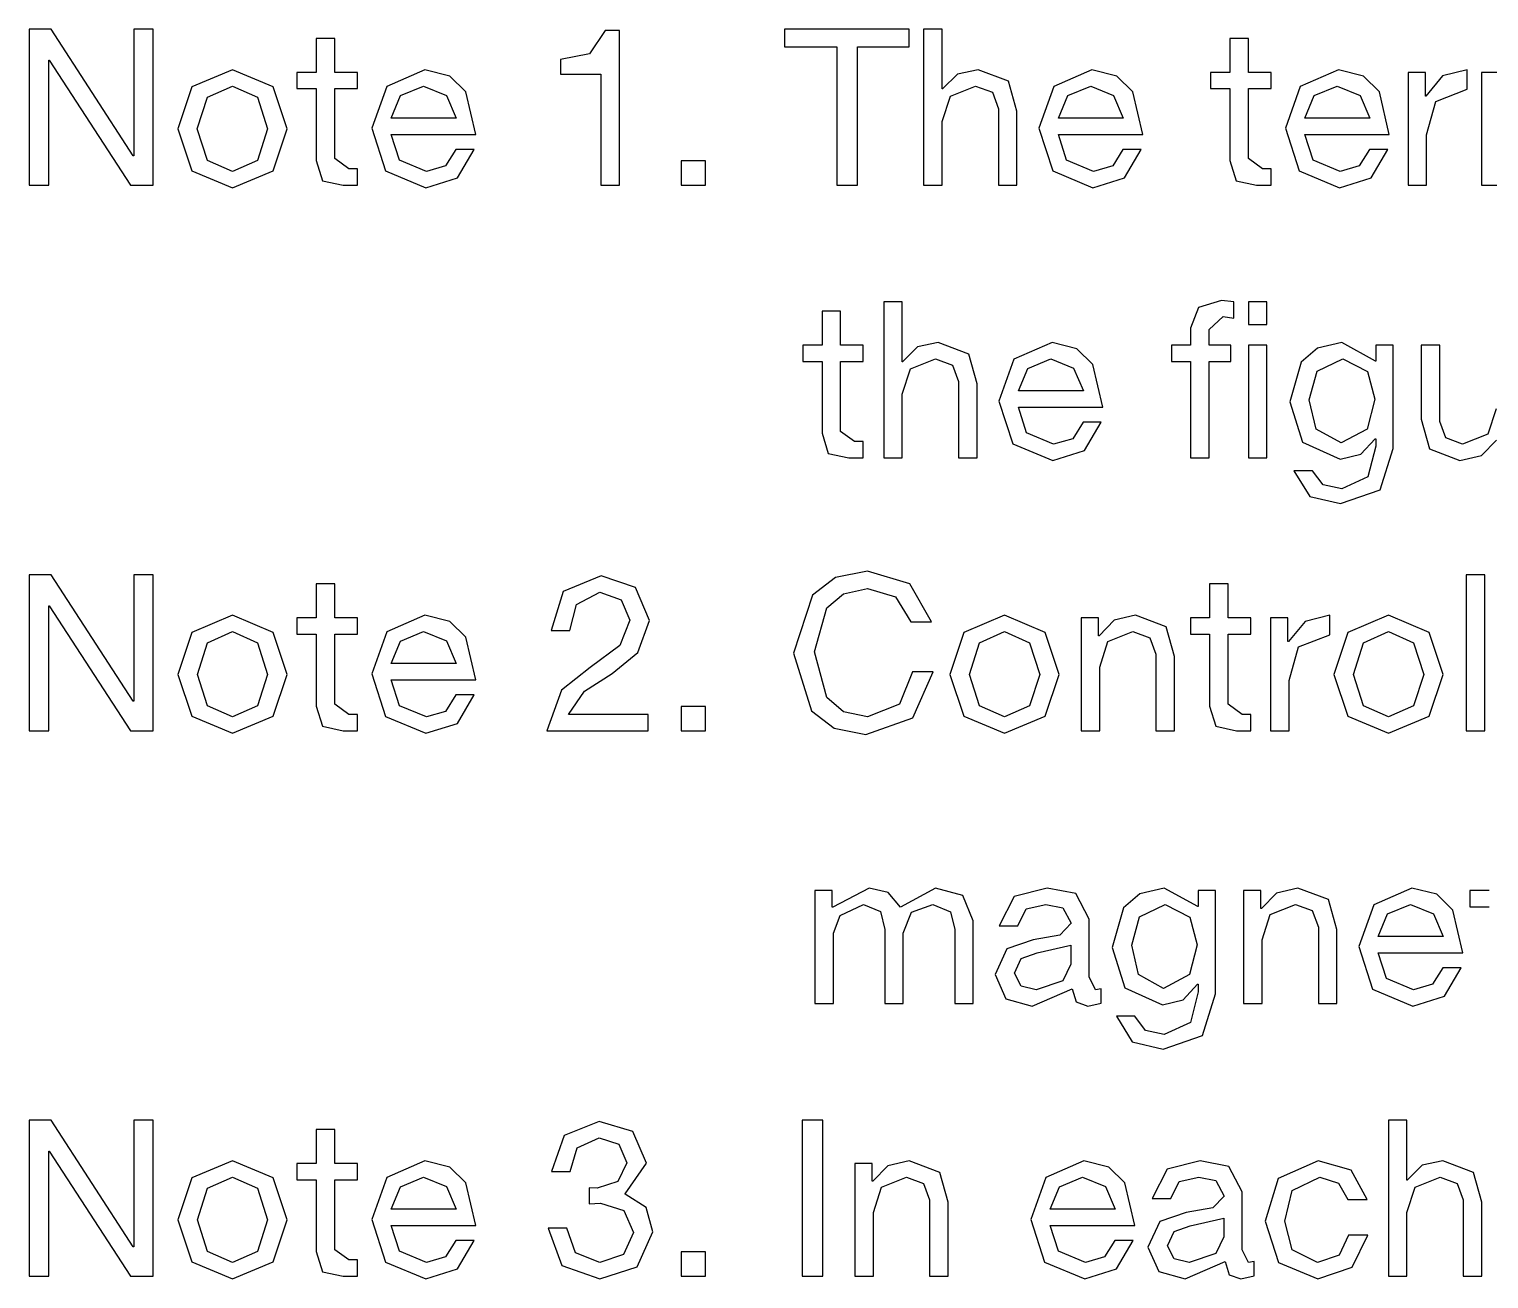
# Model space of a CAD drawing. Extents: x -212 to 220, y 7 to 294.
# Drawn here: x 18.62 to 37.5, y 86.46 to 102.62 of the extents above; entities that cross this region are included whole.
import ezdxf

# ---------------------------------------------------------------- set-up
doc = ezdxf.new("R2010")
doc.units = 0

msp = doc.modelspace()

# ---------------------------------------------------------------- linework, layer by layer
at = {"layer": '1'}
for p, q in [((18.904265, 102.618), (18.619011, 102.618)), ((18.619011, 102.618), (18.619011, 100.600557)), ((19.962596, 100.980895), (18.904265, 102.618)), ((20.223044, 102.618), (19.970864, 102.618)), ((19.970864, 102.618), (19.970864, 100.980895)), ((20.223044, 100.600557), (20.223044, 102.618)), ((26.069703, 102.601464), (25.864031, 102.300191)), ((26.251604, 102.601464), (26.069703, 102.601464)), ((26.251604, 100.600557), (26.251604, 102.601464)), ((30.001237, 102.618), (28.388936, 102.618)), ((28.388936, 102.618), (28.388936, 102.390624)), ((30.001237, 102.390624), (30.001237, 102.618)), ((30.42705, 102.618), (30.187272, 102.618)), ((30.187272, 102.618), (30.187272, 100.600557)), ((30.42705, 101.844923), (30.42705, 102.618)), ((22.570183, 102.498111), (22.330404, 102.498111)), ((22.330404, 102.498111), (22.330404, 102.059896)), ((22.570183, 102.059896), (22.570183, 102.498111)), ((28.388936, 102.390624), (29.062795, 102.390624)), ((29.062795, 102.390624), (29.062795, 100.600557)), ((29.331512, 100.600557), (29.331512, 102.390624)), ((29.331512, 102.390624), (30.001237, 102.390624)), ((34.386489, 102.498111), (34.146711, 102.498111)), ((34.146711, 102.498111), (34.146711, 102.059896)), ((34.386489, 102.059896), (34.386489, 102.498111)), ((18.871192, 100.600557), (18.871192, 102.216992)), ((18.871192, 102.216992), (18.875326, 102.216992)), ((18.875326, 102.216992), (19.929523, 100.600557)), ((25.864031, 102.300191), (25.490928, 102.22526)), ((25.490928, 102.22526), (25.490928, 102.035091)), ((21.248302, 102.092969), (20.721204, 101.871794)), ((21.775401, 101.871794), (21.248302, 102.092969)), ((22.330404, 102.059896), (22.082358, 102.059896)), ((22.082358, 102.059896), (22.082358, 101.849057)), ((22.863704, 102.059896), (22.570183, 102.059896)), ((22.863704, 101.849057), (22.863704, 102.059896)), ((23.736, 102.092969), (23.242491, 101.877479)), ((24.059041, 102.012483), (23.736, 102.092969)), ((24.264648, 101.808749), (24.059041, 102.012483)), ((25.490928, 102.035091), (26.011825, 102.035091)), ((26.011825, 102.035091), (26.011825, 100.600557)), ((30.62497, 102.035608), (30.431184, 101.844923)), ((30.89007, 102.092969), (30.62497, 102.035608)), ((31.286427, 101.944141), (30.89007, 102.092969)), ((31.394431, 101.559669), (31.286427, 101.944141)), ((32.363878, 102.092969), (31.870369, 101.877479)), ((32.68692, 102.012483), (32.363878, 102.092969)), ((32.892526, 101.808749), (32.68692, 102.012483)), ((34.146711, 102.059896), (33.898665, 102.059896)), ((33.898665, 102.059896), (33.898665, 101.849057)), ((34.680011, 102.059896), (34.386489, 102.059896)), ((34.680011, 101.849057), (34.680011, 102.059896)), ((35.552307, 102.092969), (35.058798, 101.877479)), ((35.875348, 102.012483), (35.552307, 102.092969)), ((36.080955, 101.808749), (35.875348, 102.012483)), ((36.675749, 102.059896), (36.452507, 102.059896)), ((36.452507, 102.059896), (36.452509, 100.600557)), ((36.675749, 101.753972), (36.675749, 102.059896)), ((36.897958, 102.013387), (36.684018, 101.753972)), ((37.217318, 102.092969), (36.897958, 102.013387)), ((37.217318, 101.840788), (37.217318, 102.092969)), ((37.623493, 102.059896), (37.400252, 102.059896)), ((37.400252, 102.059896), (37.400252, 100.600557)), ((20.721204, 101.871794), (20.54137, 101.328159)), ((20.926359, 101.738469), (21.248302, 101.88213)), ((21.248302, 101.88213), (21.570246, 101.738469)), ((21.955234, 101.328159), (21.775401, 101.871794)), ((22.082358, 101.849057), (22.330404, 101.849057)), ((22.330404, 101.849057), (22.330404, 100.918883)), ((22.570183, 100.943688), (22.570183, 101.849057)), ((22.570183, 101.849057), (22.863704, 101.849057)), ((23.242491, 101.877479), (23.049739, 101.336428)), ((23.301919, 101.468719), (23.422324, 101.75914)), ((23.422324, 101.75914), (23.719464, 101.88213)), ((23.719464, 101.88213), (24.015569, 101.76224)), ((24.015569, 101.76224), (24.141143, 101.468719)), ((24.393323, 101.25788), (24.264648, 101.808749)), ((30.431184, 101.844923), (30.42705, 101.844923)), ((30.42705, 101.423244), (30.533503, 101.751905)), ((30.533503, 101.751905), (30.856997, 101.88213)), ((30.856997, 101.88213), (31.075588, 101.802031)), ((31.075588, 101.802031), (31.154652, 101.588608)), ((31.870369, 101.877479), (31.677617, 101.336428)), ((31.929797, 101.468719), (32.050202, 101.75914)), ((32.050202, 101.75914), (32.347342, 101.88213)), ((32.347342, 101.88213), (32.643447, 101.76224)), ((32.643447, 101.76224), (32.769021, 101.468719)), ((33.021201, 101.25788), (32.892526, 101.808749)), ((33.898665, 101.849057), (34.146711, 101.849057)), ((34.146711, 101.849057), (34.146711, 100.918883)), ((34.386489, 100.943688), (34.386489, 101.849057)), ((34.386489, 101.849057), (34.680011, 101.849057)), ((35.058798, 101.877479), (34.866046, 101.336428)), ((35.118226, 101.468719), (35.238631, 101.75914)), ((35.238631, 101.75914), (35.535771, 101.88213)), ((35.535771, 101.88213), (35.831876, 101.76224)), ((35.831876, 101.76224), (35.95745, 101.468719)), ((36.20963, 101.25788), (36.080955, 101.808749)), ((36.684018, 101.753972), (36.675749, 101.753972)), ((36.810626, 101.684726), (37.217318, 101.840788)), ((20.793551, 101.328159), (20.926359, 101.738469)), ((21.570246, 101.738469), (21.703054, 101.328159)), ((31.154652, 101.588608), (31.154652, 100.600557)), ((36.692287, 101.249611), (36.810626, 101.684726)), ((24.141143, 101.468719), (23.301919, 101.468719)), ((30.42705, 100.600557), (30.42705, 101.423244)), ((31.394431, 100.600557), (31.394431, 101.559669)), ((32.769021, 101.468719), (31.929797, 101.468719)), ((35.95745, 101.468719), (35.118226, 101.468719)), ((20.54137, 101.328159), (20.721204, 100.788142)), ((20.54137, 101.328159), (20.54137, 101.328159)), ((20.926359, 100.921467), (20.793551, 101.328159)), ((20.793551, 101.328159), (20.793551, 101.328159)), ((21.703054, 101.328159), (21.570246, 100.921467)), ((21.775401, 100.788142), (21.955234, 101.328159)), ((23.049739, 101.336428), (23.228539, 100.784525)), ((23.406822, 100.923534), (23.301919, 101.25788)), ((23.301919, 101.25788), (24.393323, 101.25788)), ((31.677617, 101.336428), (31.856417, 100.784525)), ((32.0347, 100.923534), (31.929797, 101.25788)), ((31.929797, 101.25788), (33.021201, 101.25788)), ((34.866046, 101.336428), (35.044846, 100.784525)), ((35.223129, 100.923534), (35.118226, 101.25788)), ((35.118226, 101.25788), (36.20963, 101.25788)), ((36.692287, 100.600557), (36.692287, 101.249611)), ((24.137008, 101.063577), (24.0042, 100.849637)), ((24.372653, 101.063577), (24.137008, 101.063577)), ((24.158196, 100.694608), (24.372653, 101.063577)), ((32.764886, 101.063577), (32.632078, 100.849637)), ((33.000531, 101.063577), (32.764886, 101.063577)), ((32.786074, 100.694608), (33.000531, 101.063577)), ((35.953315, 101.063577), (35.820507, 100.849637)), ((36.188959, 101.063577), (35.953315, 101.063577)), ((35.974503, 100.694608), (36.188959, 101.063577)), ((19.970864, 100.980895), (19.962596, 100.980895)), ((21.248302, 100.778323), (20.926359, 100.921467)), ((21.570246, 100.921467), (21.248302, 100.778323)), ((22.330404, 100.918883), (22.411019, 100.658951)), ((22.752083, 100.811396), (22.570183, 100.943688)), ((22.863704, 100.811396), (22.752083, 100.811396)), ((22.863704, 100.600557), (22.863704, 100.811396)), ((23.756671, 100.778323), (23.406822, 100.923534)), ((24.0042, 100.849637), (23.756671, 100.778323)), ((27.365745, 100.914749), (27.051553, 100.914749)), ((27.051553, 100.914749), (27.051553, 100.600557)), ((27.365745, 100.600557), (27.365745, 100.914749)), ((32.384549, 100.778323), (32.0347, 100.923534)), ((32.632078, 100.849637), (32.384549, 100.778323)), ((34.146711, 100.918883), (34.227326, 100.658951)), ((34.56839, 100.811396), (34.386489, 100.943688)), ((34.680011, 100.811396), (34.56839, 100.811396)), ((34.680011, 100.600557), (34.680011, 100.811396)), ((35.572978, 100.778323), (35.223129, 100.923534)), ((35.820507, 100.849637), (35.572978, 100.778323)), ((20.721204, 100.788142), (21.248302, 100.567484)), ((21.248302, 100.567484), (21.775401, 100.788142)), ((22.411019, 100.658951), (22.677669, 100.600557)), ((23.228539, 100.784525), (23.748402, 100.567484)), ((23.748402, 100.567484), (24.158196, 100.694608)), ((31.856417, 100.784525), (32.376281, 100.567484)), ((32.376281, 100.567484), (32.786074, 100.694608)), ((34.227326, 100.658951), (34.493976, 100.600557)), ((35.044846, 100.784525), (35.56471, 100.567484)), ((35.56471, 100.567484), (35.974503, 100.694608)), ((18.619011, 100.600557), (18.871192, 100.600557)), ((19.929523, 100.600557), (20.223044, 100.600557)), ((22.677669, 100.600557), (22.863704, 100.600557)), ((26.011825, 100.600557), (26.251604, 100.600557)), ((27.051553, 100.600557), (27.365745, 100.600557)), ((29.062795, 100.600557), (29.331512, 100.600557)), ((30.187272, 100.600557), (30.42705, 100.600557)), ((31.154652, 100.600557), (31.394431, 100.600557)), ((34.493976, 100.600557), (34.680011, 100.600557)), ((36.452509, 100.600557), (36.692287, 100.600557)), ((37.400252, 100.600557), (37.64003, 100.600557)), ((34.040369, 99.111215), (33.742197, 99.019748)), ((34.197465, 99.090545), (34.040369, 99.111215)), ((29.112516, 98.970656), (28.872738, 98.970656)), ((28.872738, 98.970656), (28.872738, 98.532441)), ((29.112516, 98.532441), (29.112516, 98.970656)), ((29.910398, 99.090545), (29.67062, 99.090545)), ((29.67062, 99.090545), (29.67062, 97.073101)), ((29.910398, 98.317467), (29.910398, 99.090545)), ((33.742197, 99.019748), (33.639361, 98.751548)), ((34.197465, 98.879705), (34.197465, 99.090545)), ((34.627412, 99.090545), (34.387634, 99.090545)), ((34.387634, 99.090545), (34.387634, 98.797023)), ((34.627412, 98.797023), (34.627412, 99.090545)), ((33.639361, 98.751548), (33.639361, 98.532441)), ((33.879139, 98.735012), (34.06104, 98.900376)), ((33.879139, 98.532441), (33.879139, 98.735012)), ((34.06104, 98.900376), (34.197465, 98.879705)), ((34.387634, 98.797023), (34.627412, 98.797023)), ((30.373418, 98.565513), (30.108318, 98.508153)), ((30.769775, 98.416686), (30.373418, 98.565513)), ((31.847226, 98.565513), (31.353718, 98.350023)), ((32.170268, 98.485028), (31.847226, 98.565513)), ((35.596859, 98.565513), (35.278792, 98.493619)), ((36.030941, 98.325735), (35.596859, 98.565513)), ((28.872738, 98.532441), (28.624691, 98.532441)), ((28.624691, 98.532441), (28.624691, 98.321601)), ((29.406037, 98.532441), (29.112516, 98.532441)), ((29.406037, 98.321601), (29.406037, 98.532441)), ((30.108318, 98.508153), (29.914532, 98.317467)), ((30.016851, 98.22445), (30.340345, 98.354674)), ((30.340345, 98.354674), (30.558936, 98.274576)), ((30.877779, 98.032214), (30.769775, 98.416686)), ((31.533551, 98.231684), (31.83069, 98.354674)), ((31.83069, 98.354674), (32.126795, 98.234785)), ((32.375875, 98.281294), (32.170268, 98.485028)), ((33.639361, 98.532441), (33.391315, 98.532441)), ((33.391315, 98.532441), (33.391315, 98.321601)), ((34.160258, 98.532441), (33.879139, 98.532441)), ((34.160258, 98.321601), (34.160258, 98.532441)), ((34.627412, 98.532441), (34.387634, 98.532441)), ((34.387634, 98.532441), (34.387634, 97.073101)), ((34.627412, 97.073101), (34.627412, 98.532441)), ((35.278792, 98.493619), (35.070795, 98.309716)), ((35.27595, 98.193961), (35.609262, 98.354674)), ((35.609262, 98.354674), (35.929139, 98.190343)), ((36.258317, 98.532441), (36.035075, 98.532441)), ((36.035075, 98.532441), (36.035075, 98.325735)), ((36.258317, 97.197124), (36.258317, 98.532441)), ((36.861896, 98.532441), (36.622118, 98.532441)), ((36.622118, 98.532441), (36.622118, 97.573328)), ((36.861896, 97.544389), (36.861896, 98.532441)), ((28.624691, 98.321601), (28.872738, 98.321601)), ((28.872738, 98.321601), (28.872738, 97.391427)), ((29.112516, 97.416232), (29.112516, 98.321601)), ((29.112516, 98.321601), (29.406037, 98.321601)), ((29.914532, 98.317467), (29.910398, 98.317467)), ((29.910398, 97.895788), (30.016851, 98.22445)), ((30.558936, 98.274576), (30.638001, 98.061153)), ((31.353718, 98.350023), (31.160965, 97.808972)), ((31.413145, 97.941263), (31.533551, 98.231684)), ((32.126795, 98.234785), (32.252369, 97.941263)), ((32.504549, 97.730424), (32.375875, 98.281294)), ((33.391315, 98.321601), (33.639361, 98.321601)), ((33.639361, 98.321601), (33.639361, 97.073101)), ((33.879139, 97.073101), (33.879139, 98.321601)), ((33.879139, 98.321601), (34.160258, 98.321601)), ((35.070795, 98.309716), (34.923, 97.79657)), ((35.175181, 97.825509), (35.27595, 98.193961)), ((35.929139, 98.190343), (36.022673, 97.833777)), ((36.035075, 98.325735), (36.030941, 98.325735)), ((30.638001, 98.061153), (30.638001, 97.073101)), ((30.877779, 97.073101), (30.877779, 98.032214)), ((29.910398, 97.073101), (29.910398, 97.895788)), ((31.160965, 97.808972), (31.339765, 97.257069)), ((32.252369, 97.941263), (31.413145, 97.941263)), ((34.923, 97.79657), (35.084747, 97.27774)), ((35.262514, 97.447238), (35.175181, 97.825509)), ((36.022673, 97.833777), (35.923454, 97.446721)), ((31.518048, 97.396078), (31.413145, 97.730424)), ((31.413145, 97.730424), (32.504549, 97.730424)), ((37.589499, 97.709754), (37.482529, 97.381092)), ((29.294416, 97.283941), (29.112516, 97.416232)), ((32.248235, 97.536121), (32.115427, 97.322181)), ((32.483879, 97.536121), (32.248235, 97.536121)), ((32.269422, 97.167152), (32.483879, 97.536121)), ((35.588592, 97.267404), (35.262514, 97.447238)), ((35.923454, 97.446721), (35.588592, 97.267404)), ((36.622118, 97.573328), (36.728055, 97.188856)), ((36.940444, 97.330966), (36.861896, 97.544389)), ((28.872738, 97.391427), (28.953353, 97.131496)), ((29.406037, 97.283941), (29.294416, 97.283941)), ((29.406037, 97.073101), (29.406037, 97.283941)), ((31.339765, 97.257069), (31.859629, 97.040028)), ((31.867897, 97.250868), (31.518048, 97.396078)), ((32.115427, 97.322181), (31.867897, 97.250868)), ((35.084747, 97.27774), (35.572055, 97.056565)), ((35.588592, 97.267404), (35.588592, 97.267404)), ((35.839738, 97.122194), (36.026806, 97.321148)), ((36.035076, 97.226063), (35.93379, 96.826605)), ((36.026806, 97.321148), (36.035076, 97.321148)), ((36.035076, 97.321148), (36.035076, 97.226063)), ((37.155418, 97.250868), (36.940444, 97.330966)), ((37.482529, 97.381092), (37.155418, 97.250868)), ((37.400364, 97.104107), (37.597767, 97.304611)), ((28.953353, 97.131496), (29.220002, 97.073101)), ((29.220002, 97.073101), (29.406037, 97.073101)), ((29.67062, 97.073101), (29.910398, 97.073101)), ((30.638001, 97.073101), (30.877779, 97.073101)), ((31.859629, 97.040028), (32.269422, 97.167152)), ((33.639361, 97.073101), (33.879139, 97.073101)), ((34.387634, 97.073101), (34.627412, 97.073101)), ((35.572055, 97.056565), (35.839738, 97.122194)), ((36.092953, 96.661241), (36.258317, 97.197124)), ((36.728055, 97.188856), (37.122345, 97.040028)), ((37.122345, 97.040028), (37.400364, 97.104107)), ((35.216523, 96.907737), (34.976745, 96.907737)), ((34.976745, 96.907737), (35.182416, 96.575458)), ((35.352431, 96.724803), (35.216523, 96.907737)), ((35.596861, 96.672093), (35.352431, 96.724803)), ((35.580324, 96.481924), (36.092953, 96.661241)), ((35.93379, 96.826605), (35.596861, 96.672093)), ((35.182416, 96.575458), (35.580324, 96.481924)), ((18.904375, 95.563119), (18.619122, 95.563119)), ((18.619122, 95.563119), (18.619122, 93.545676)), ((19.962706, 93.926014), (18.904375, 95.563119)), ((20.223156, 95.563119), (19.970975, 95.563119)), ((19.970975, 95.563119), (19.970975, 93.926014)), ((20.223156, 93.545676), (20.223156, 95.563119)), ((26.016071, 95.546583), (25.526179, 95.345045)), ((26.45842, 95.398789), (26.016071, 95.546583)), ((29.048954, 95.525137), (28.749748, 95.297503)), ((29.459781, 95.608594), (29.048954, 95.525137)), ((30.010133, 95.44323), (29.459781, 95.608594)), ((37.443772, 95.563119), (37.203994, 95.563119)), ((37.203994, 95.563119), (37.203994, 93.545676)), ((37.443772, 93.545676), (37.443772, 95.563119)), ((22.570294, 95.44323), (22.330516, 95.44323)), ((22.330516, 95.44323), (22.330516, 95.005015)), ((22.570294, 95.005015), (22.570294, 95.44323)), ((25.526179, 95.345045), (25.37115, 94.839651)), ((25.698261, 95.177614), (25.999534, 95.335744)), ((25.999534, 95.335744), (26.274452, 95.236525)), ((26.640321, 94.971942), (26.45842, 95.398789)), ((29.148495, 95.316752), (29.459781, 95.385353)), ((29.459781, 95.385353), (29.823065, 95.277349)), ((30.290736, 94.955406), (30.010133, 95.44323)), ((34.124085, 95.44323), (33.884307, 95.44323)), ((33.884307, 95.44323), (33.884307, 95.005015)), ((34.124085, 95.005015), (34.124085, 95.44323)), ((18.871303, 93.545676), (18.871303, 95.162111)), ((18.871303, 95.162111), (18.875437, 95.162111)), ((18.875437, 95.162111), (19.929634, 93.545676)), ((25.610928, 94.839651), (25.698261, 95.177614)), ((26.274452, 95.236525), (26.38814, 94.976076)), ((28.749748, 95.297503), (28.504802, 94.546129)), ((28.935266, 95.134206), (29.148495, 95.316752)), ((29.823065, 95.277349), (30.022019, 94.955406)), ((21.248413, 95.038088), (20.721315, 94.816913)), ((21.775512, 94.816913), (21.248413, 95.038088)), ((22.330516, 95.005015), (22.082469, 95.005015)), ((22.082469, 95.005015), (22.082469, 94.794176)), ((22.863815, 95.005015), (22.570294, 95.005015)), ((22.863815, 94.794176), (22.863815, 95.005015)), ((23.736112, 95.038088), (23.242603, 94.822598)), ((24.059153, 94.957602), (23.736112, 95.038088)), ((24.26476, 94.753868), (24.059153, 94.957602)), ((26.38814, 94.976076), (26.258949, 94.645348)), ((26.491493, 94.555948), (26.640321, 94.971942)), ((28.773519, 94.5668), (28.935266, 95.134206)), ((30.022019, 94.955406), (30.290736, 94.955406)), ((31.233312, 95.038088), (30.706213, 94.816913)), ((31.76041, 94.816913), (31.233312, 95.038088)), ((32.447705, 95.005015), (32.224464, 95.005015)), ((32.224464, 95.005015), (32.224464, 93.545676)), ((32.447705, 94.773505), (32.447705, 95.005015)), ((32.65131, 94.974009), (32.455974, 94.773505)), ((32.927262, 95.038088), (32.65131, 94.974009)), ((33.323619, 94.88926), (32.927262, 95.038088)), ((33.884307, 95.005015), (33.636261, 95.005015)), ((33.636261, 95.005015), (33.636261, 94.794176)), ((34.417606, 95.005015), (34.124085, 95.005015)), ((34.417606, 94.794176), (34.417606, 95.005015)), ((34.898196, 95.005015), (34.674954, 95.005015)), ((34.674954, 95.005015), (34.674955, 93.545676)), ((34.898196, 94.699091), (34.898196, 95.005015)), ((35.120405, 94.958506), (34.906465, 94.699091)), ((35.439764, 95.038088), (35.120405, 94.958506)), ((35.439764, 94.785907), (35.439764, 95.038088)), ((36.199406, 95.038088), (35.672308, 94.816913)), ((36.726505, 94.816913), (36.199406, 95.038088)), ((20.721315, 94.816913), (20.541482, 94.273278)), ((20.92647, 94.683588), (21.248413, 94.827249)), ((21.248413, 94.827249), (21.570357, 94.683588)), ((21.955346, 94.273278), (21.775512, 94.816913)), ((22.082469, 94.794176), (22.330516, 94.794176)), ((22.330516, 94.794176), (22.330516, 93.864002)), ((22.570294, 93.888807), (22.570294, 94.794176)), ((22.570294, 94.794176), (22.863815, 94.794176)), ((23.242603, 94.822598), (23.04985, 94.281547)), ((23.422436, 94.704259), (23.719575, 94.827249)), ((23.719575, 94.827249), (24.01568, 94.707359)), ((25.37115, 94.839651), (25.610928, 94.839651)), ((30.706213, 94.816913), (30.52638, 94.273278)), ((30.911368, 94.683588), (31.233312, 94.827249)), ((31.233312, 94.827249), (31.555255, 94.683588)), ((31.940244, 94.273278), (31.76041, 94.816913)), ((32.455974, 94.773505), (32.447705, 94.773505)), ((32.570695, 94.697024), (32.894189, 94.827249)), ((32.894189, 94.827249), (33.11278, 94.74715)), ((33.431623, 94.504788), (33.323619, 94.88926)), ((33.636261, 94.794176), (33.884307, 94.794176)), ((33.884307, 94.794176), (33.884307, 93.864002)), ((34.124085, 93.888807), (34.124085, 94.794176)), ((34.124085, 94.794176), (34.417606, 94.794176)), ((35.033072, 94.629845), (35.439764, 94.785907)), ((35.672308, 94.816913), (35.492474, 94.273278)), ((35.877463, 94.683588), (36.199406, 94.827249)), ((36.199406, 94.827249), (36.521349, 94.683588)), ((36.906338, 94.273278), (36.726505, 94.816913)), ((20.793662, 94.273278), (20.92647, 94.683588)), ((21.570357, 94.683588), (21.703165, 94.273278)), ((23.30203, 94.413838), (23.422436, 94.704259)), ((24.01568, 94.707359), (24.141254, 94.413838)), ((24.393434, 94.202999), (24.26476, 94.753868)), ((26.258949, 94.645348), (25.875511, 94.364229)), ((30.77856, 94.273278), (30.911368, 94.683588)), ((31.555255, 94.683588), (31.688063, 94.273278)), ((32.464242, 94.368363), (32.570695, 94.697024)), ((33.11278, 94.74715), (33.191844, 94.533727)), ((34.906465, 94.699091), (34.898196, 94.699091)), ((34.914733, 94.19473), (35.033072, 94.629845)), ((35.744654, 94.273278), (35.877463, 94.683588)), ((36.521349, 94.683588), (36.654158, 94.273278)), ((24.141254, 94.413838), (23.30203, 94.413838)), ((26.15663, 94.285681), (26.491493, 94.555948)), ((28.504802, 94.546129), (28.736312, 93.800957)), ((28.935266, 93.973039), (28.773519, 94.5668)), ((33.191844, 94.533727), (33.191844, 93.545676)), ((33.431623, 93.545676), (33.431623, 94.504788)), ((20.541482, 94.273278), (20.721315, 93.733261)), ((20.541482, 94.273278), (20.541482, 94.273278)), ((20.92647, 93.866586), (20.793662, 94.273278)), ((20.793662, 94.273278), (20.793662, 94.273278)), ((21.703165, 94.273278), (21.570357, 93.866586)), ((21.775512, 93.733261), (21.955346, 94.273278)), ((23.04985, 94.281547), (23.228651, 93.729644)), ((23.406933, 93.868653), (23.30203, 94.202999)), ((23.30203, 94.202999), (24.393434, 94.202999)), ((25.875511, 94.364229), (25.504475, 94.068123)), ((25.799547, 94.056755), (26.15663, 94.285681)), ((30.042689, 94.306351), (29.875258, 93.889323)), ((30.311406, 94.306351), (30.042689, 94.306351)), ((30.04734, 93.712074), (30.311406, 94.306351)), ((30.52638, 94.273278), (30.706213, 93.733261)), ((30.52638, 94.273278), (30.52638, 94.273278)), ((30.911368, 93.866586), (30.77856, 94.273278)), ((30.77856, 94.273278), (30.77856, 94.273278)), ((31.688063, 94.273278), (31.555255, 93.866586)), ((31.76041, 93.733261), (31.940244, 94.273278)), ((32.464242, 93.545676), (32.464242, 94.368363)), ((35.492474, 94.273278), (35.672308, 93.733261)), ((35.492474, 94.273278), (35.492474, 94.273278)), ((35.877463, 93.866586), (35.744654, 94.273278)), ((35.744654, 94.273278), (35.744654, 94.273278)), ((36.654158, 94.273278), (36.521349, 93.866586)), ((36.726505, 93.733261), (36.906338, 94.273278)), ((25.504475, 94.068123), (25.313273, 93.545676)), ((25.594392, 93.756515), (25.799547, 94.056755)), ((34.914733, 93.545676), (34.914733, 94.19473)), ((19.970975, 93.926014), (19.962706, 93.926014)), ((21.248413, 93.723442), (20.92647, 93.866586)), ((21.570357, 93.866586), (21.248413, 93.723442)), ((22.330516, 93.864002), (22.411131, 93.60407)), ((22.752195, 93.756515), (22.570294, 93.888807)), ((23.756782, 93.723442), (23.406933, 93.868653)), ((24.13712, 94.008696), (24.004312, 93.794756)), ((24.372764, 94.008696), (24.13712, 94.008696)), ((24.158307, 93.639727), (24.372764, 94.008696)), ((27.365856, 93.859868), (27.051664, 93.859868)), ((27.051664, 93.859868), (27.051664, 93.545676)), ((27.365856, 93.545676), (27.365856, 93.859868)), ((29.148495, 93.790686), (28.935266, 93.973039)), ((29.875258, 93.889323), (29.459781, 93.723442)), ((31.233312, 93.723442), (30.911368, 93.866586)), ((31.555255, 93.866586), (31.233312, 93.723442)), ((33.884307, 93.864002), (33.964922, 93.60407)), ((34.305986, 93.756515), (34.124085, 93.888807)), ((36.199406, 93.723442), (35.877463, 93.866586)), ((36.521349, 93.866586), (36.199406, 93.723442)), ((20.721315, 93.733261), (21.248413, 93.512603)), ((21.248413, 93.512603), (21.775512, 93.733261)), ((22.863815, 93.756515), (22.752195, 93.756515)), ((22.863815, 93.545676), (22.863815, 93.756515)), ((23.228651, 93.729644), (23.748514, 93.512603)), ((23.748514, 93.512603), (24.158307, 93.639727)), ((24.004312, 93.794756), (23.756782, 93.723442)), ((26.623784, 93.756515), (25.594392, 93.756515)), ((26.623784, 93.545676), (26.623784, 93.756515)), ((28.736312, 93.800957), (29.028025, 93.577586)), ((29.459781, 93.723442), (29.148495, 93.790686)), ((29.43911, 93.496067), (30.04734, 93.712074)), ((30.706213, 93.733261), (31.233312, 93.512603)), ((31.233312, 93.512603), (31.76041, 93.733261)), ((34.417606, 93.756515), (34.305986, 93.756515)), ((34.417606, 93.545676), (34.417606, 93.756515)), ((35.672308, 93.733261), (36.199406, 93.512603)), ((36.199406, 93.512603), (36.726505, 93.733261)), ((18.619122, 93.545676), (18.871303, 93.545676)), ((19.929634, 93.545676), (20.223156, 93.545676)), ((22.411131, 93.60407), (22.677781, 93.545676)), ((22.677781, 93.545676), (22.863815, 93.545676)), ((25.313273, 93.545676), (26.623784, 93.545676)), ((27.051664, 93.545676), (27.365856, 93.545676)), ((29.028025, 93.577586), (29.43911, 93.496067)), ((32.224464, 93.545676), (32.464242, 93.545676)), ((33.191844, 93.545676), (33.431623, 93.545676)), ((33.964922, 93.60407), (34.231572, 93.545676)), ((34.231572, 93.545676), (34.417606, 93.545676)), ((34.674955, 93.545676), (34.914733, 93.545676)), ((37.203994, 93.545676), (37.443772, 93.545676)), ((29.005029, 91.476556), (28.781787, 91.476556)), ((28.781787, 91.476556), (28.781787, 90.017217)), ((29.005029, 91.261582), (29.005029, 91.476556)), ((29.484585, 91.509629), (29.013297, 91.261582)), ((29.728497, 91.452268), (29.484585, 91.509629)), ((29.885593, 91.261582), (29.728497, 91.452268)), ((30.340345, 91.509629), (29.885593, 91.261582)), ((30.694328, 91.411961), (30.340345, 91.509629)), ((30.828169, 91.08795), (30.694328, 91.411961)), ((31.357852, 91.402141), (31.164066, 91.021803)), ((31.784181, 91.509627), (31.357852, 91.402141)), ((32.154701, 91.437797), (31.784181, 91.509627)), ((32.329883, 91.108619), (32.154701, 91.437797)), ((32.981263, 91.437734), (32.773266, 91.253831)), ((33.299331, 91.509629), (32.981263, 91.437734)), ((33.733412, 91.269851), (33.299331, 91.509629)), ((33.960788, 91.476556), (33.737546, 91.476556)), ((33.737546, 91.476556), (33.737546, 91.269851)), ((33.960789, 90.14124), (33.960788, 91.476556)), ((34.54783, 91.476556), (34.324589, 91.476556)), ((34.324589, 91.476556), (34.324589, 90.017217)), ((34.54783, 91.245046), (34.54783, 91.476556)), ((34.751436, 91.44555), (34.556099, 91.245046)), ((35.027387, 91.509629), (34.751436, 91.44555)), ((35.423745, 91.360801), (35.027387, 91.509629)), ((36.501196, 91.509629), (36.007687, 91.294139)), ((36.824237, 91.429143), (36.501196, 91.509629)), ((37.029844, 91.225409), (36.824237, 91.429143)), ((37.499582, 91.476556), (37.251536, 91.476556)), ((37.251536, 91.476556), (37.251536, 91.265717)), ((29.013297, 91.261582), (29.005029, 91.261582)), ((29.108898, 91.154613), (29.410171, 91.298789)), ((29.410171, 91.298789), (29.627212, 91.207322)), ((29.627212, 91.207322), (29.683022, 90.976329)), ((29.9228, 90.92672), (30.02822, 91.198021)), ((30.02822, 91.198021), (30.307272, 91.298789)), ((30.307272, 91.298789), (30.534648, 91.204222)), ((30.534648, 91.204222), (30.588391, 90.976329)), ((31.403844, 91.021803), (31.514431, 91.240911)), ((31.514431, 91.240911), (31.767645, 91.298788)), ((31.767645, 91.298788), (31.988303, 91.255897)), ((31.988303, 91.255897), (32.094239, 91.054876)), ((32.773266, 91.253831), (32.625471, 90.740686)), ((32.978421, 91.138076), (33.311733, 91.29879)), ((33.311733, 91.29879), (33.63161, 91.134459)), ((33.737546, 91.269851), (33.733412, 91.269851)), ((34.556099, 91.245046), (34.54783, 91.245046)), ((34.670821, 91.168566), (34.994314, 91.29879)), ((34.994314, 91.29879), (35.212905, 91.218692)), ((35.212905, 91.218692), (35.29197, 91.005268)), ((35.531748, 90.97633), (35.423745, 91.360801)), ((36.007687, 91.294139), (35.814934, 90.753088)), ((36.18752, 91.1758), (36.484659, 91.29879)), ((36.484659, 91.29879), (36.780765, 91.178901)), ((36.780765, 91.178901), (36.906338, 90.885379)), ((37.158519, 90.67454), (37.029844, 91.225409)), ((37.251536, 91.265717), (37.499582, 91.265717)), ((29.021565, 90.92672), (29.108898, 91.154613)), ((30.828169, 90.017217), (30.828169, 91.08795)), ((31.164066, 91.021803), (31.403844, 91.021803)), ((32.094239, 91.054876), (31.947479, 90.900881)), ((32.329883, 90.360346), (32.329883, 91.108619)), ((32.877652, 90.769624), (32.978421, 91.138076)), ((33.63161, 91.134459), (33.725144, 90.777893)), ((34.564367, 90.839904), (34.670821, 91.168566)), ((35.29197, 91.005268), (35.29197, 90.017217)), ((36.067115, 90.885379), (36.18752, 91.1758)), ((29.021565, 90.017217), (29.021565, 90.92672)), ((29.683022, 90.976329), (29.683022, 90.017217)), ((29.9228, 90.017217), (29.9228, 90.92672)), ((30.588391, 90.976329), (30.588391, 90.017217)), ((31.602281, 90.839902), (31.263284, 90.723631)), ((31.947479, 90.900881), (31.602281, 90.839902)), ((34.564367, 90.017217), (34.564367, 90.839904)), ((35.531748, 90.017217), (35.531748, 90.97633)), ((36.906338, 90.885379), (36.067115, 90.885379)), ((31.263284, 90.723631), (31.110322, 90.393419)), ((31.450352, 90.597542), (31.656024, 90.670405)), ((31.656024, 90.670405), (32.090105, 90.769624)), ((32.090105, 90.769624), (32.090105, 90.525712)), ((32.625471, 90.740686), (32.787218, 90.221855)), ((32.964985, 90.391354), (32.877652, 90.769624)), ((33.725144, 90.777893), (33.625925, 90.390837)), ((35.814934, 90.753088), (35.993735, 90.201185)), ((36.172017, 90.340194), (36.067115, 90.67454)), ((36.067115, 90.67454), (37.158519, 90.67454)), ((31.362503, 90.409957), (31.450352, 90.597542)), ((32.090105, 90.525712), (31.986236, 90.310738)), ((36.902204, 90.480237), (36.769396, 90.266297)), ((37.137848, 90.480237), (36.902204, 90.480237)), ((36.923391, 90.111268), (37.137848, 90.480237)), ((31.110322, 90.393419), (31.250882, 90.07871)), ((31.448802, 90.243559), (31.362503, 90.409957)), ((31.643622, 90.194983), (31.448802, 90.243559)), ((31.986236, 90.310738), (31.643622, 90.194983)), ((32.408431, 90.194982), (32.329883, 90.360346)), ((33.291063, 90.21152), (32.964985, 90.391354)), ((33.625925, 90.390837), (33.291063, 90.21152)), ((33.542209, 90.06631), (33.729278, 90.265264)), ((33.729278, 90.265264), (33.737547, 90.265264)), ((33.737547, 90.265264), (33.737547, 90.170179)), ((36.521866, 90.194984), (36.172017, 90.340194)), ((36.769396, 90.266297), (36.521866, 90.194984)), ((31.250882, 90.07871), (31.589878, 89.984143)), ((31.589878, 89.984143), (32.106642, 90.207384)), ((32.106642, 90.207384), (32.161418, 90.036852)), ((32.482845, 90.207386), (32.408431, 90.194982)), ((32.482845, 90.021349), (32.482845, 90.207386)), ((32.787218, 90.221855), (33.274526, 90.000681)), ((33.274526, 90.000681), (33.542209, 90.06631)), ((33.291063, 90.21152), (33.291063, 90.21152)), ((33.737547, 90.170179), (33.636261, 89.770721)), ((33.795425, 89.605357), (33.960789, 90.14124)), ((35.993735, 90.201185), (36.513598, 89.984144)), ((36.513598, 89.984144), (36.923391, 90.111268)), ((28.781787, 90.017217), (29.021565, 90.017217)), ((29.683022, 90.017217), (29.9228, 90.017217)), ((30.588391, 90.017217), (30.828169, 90.017217)), ((32.161418, 90.036852), (32.309213, 89.984143)), ((32.309213, 89.984143), (32.482845, 90.021349)), ((34.324589, 90.017217), (34.564367, 90.017217)), ((35.29197, 90.017217), (35.531748, 90.017217)), ((32.918994, 89.851853), (32.679216, 89.851853)), ((32.679216, 89.851853), (32.884887, 89.519574)), ((33.054903, 89.668919), (32.918994, 89.851853)), ((33.299332, 89.616209), (33.054903, 89.668919)), ((33.636261, 89.770721), (33.299332, 89.616209)), ((32.884887, 89.519574), (33.282795, 89.42604)), ((33.282795, 89.42604), (33.795425, 89.605357)), ((18.904375, 88.507235), (18.619122, 88.507235)), ((18.619122, 88.507235), (18.619122, 86.489791)), ((19.962706, 86.870129), (18.904375, 88.507235)), ((20.223156, 88.507235), (19.970975, 88.507235)), ((19.970975, 88.507235), (19.970975, 86.870129)), ((20.223156, 86.489791), (20.223156, 88.507235)), ((22.570294, 88.387346), (22.330516, 88.387346)), ((22.330516, 88.387346), (22.330516, 87.949131)), ((22.570294, 87.949131), (22.570294, 88.387346)), ((25.991266, 88.4907), (25.537548, 88.310866)), ((26.427414, 88.361509), (25.991266, 88.4907)), ((26.603114, 87.953266), (26.427414, 88.361509)), ((28.88514, 88.507235), (28.616423, 88.507235)), ((28.616423, 88.507235), (28.616423, 86.489791)), ((28.88514, 86.489791), (28.88514, 88.507235)), ((36.43815, 88.507235), (36.198372, 88.507235)), ((36.198372, 88.507235), (36.198372, 86.489791)), ((36.43815, 87.734157), (36.43815, 88.507235)), ((25.537548, 88.310866), (25.375284, 87.845779)), ((25.705496, 88.151186), (25.991266, 88.27986)), ((25.991266, 88.27986), (26.244997, 88.197695)), ((26.244997, 88.197695), (26.346799, 87.9574)), ((18.871303, 86.489791), (18.871303, 88.106227)), ((18.871303, 88.106227), (18.875437, 88.106227)), ((18.875437, 88.106227), (19.929634, 86.489791)), ((21.248413, 87.982203), (20.721315, 87.761029)), ((21.775512, 87.761029), (21.248413, 87.982203)), ((23.736112, 87.982203), (23.242603, 87.766713)), ((24.059153, 87.901718), (23.736112, 87.982203)), ((25.615062, 87.845779), (25.705496, 88.151186)), ((30.000315, 87.982203), (29.724363, 87.918125)), ((30.396672, 87.833376), (30.000315, 87.982203)), ((32.259604, 87.982203), (31.766095, 87.766713)), ((32.582645, 87.901718), (32.259604, 87.982203)), ((33.762351, 87.982203), (33.336021, 87.874717)), ((34.13287, 87.910373), (33.762351, 87.982203)), ((35.290936, 87.982203), (34.774173, 87.755861)), ((35.717266, 87.862314), (35.290936, 87.982203)), ((36.90117, 87.982203), (36.636071, 87.924843)), ((37.297528, 87.833376), (36.90117, 87.982203)), ((22.330516, 87.949131), (22.082469, 87.949131)), ((22.082469, 87.949131), (22.082469, 87.738291)), ((22.863815, 87.949131), (22.570294, 87.949131)), ((22.863815, 87.738291), (22.863815, 87.949131)), ((24.26476, 87.697984), (24.059153, 87.901718)), ((25.375284, 87.845779), (25.615062, 87.845779)), ((26.346799, 87.9574), (26.232594, 87.713488)), ((26.326129, 87.556392), (26.603114, 87.953266)), ((29.520759, 87.949131), (29.297517, 87.949131)), ((29.297517, 87.949131), (29.297517, 86.489791)), ((29.520759, 87.717621), (29.520759, 87.949131)), ((29.724363, 87.918125), (29.529027, 87.717621)), ((30.504676, 87.448904), (30.396672, 87.833376)), ((32.788252, 87.697984), (32.582645, 87.901718)), ((33.336021, 87.874717), (33.142235, 87.494379)), ((34.308053, 87.581195), (34.13287, 87.910373)), ((35.923454, 87.481977), (35.717266, 87.862314)), ((36.636071, 87.924843), (36.442285, 87.734157)), ((37.405531, 87.448904), (37.297528, 87.833376)), ((20.721315, 87.761029), (20.541482, 87.217394)), ((20.793662, 87.217394), (20.92647, 87.627704)), ((20.92647, 87.627704), (21.248413, 87.771364)), ((21.248413, 87.771364), (21.570357, 87.627704)), ((21.570357, 87.627704), (21.703165, 87.217394)), ((21.955346, 87.217394), (21.775512, 87.761029)), ((22.082469, 87.738291), (22.330516, 87.738291)), ((22.330516, 87.738291), (22.330516, 86.808117)), ((22.570294, 86.832922), (22.570294, 87.738291)), ((22.570294, 87.738291), (22.863815, 87.738291)), ((23.242603, 87.766713), (23.04985, 87.225662)), ((23.30203, 87.357954), (23.422436, 87.648374)), ((23.422436, 87.648374), (23.719575, 87.771364)), ((23.719575, 87.771364), (24.01568, 87.651475)), ((24.01568, 87.651475), (24.141254, 87.357954)), ((24.393434, 87.147114), (24.26476, 87.697984)), ((25.966461, 87.630806), (25.863109, 87.63494)), ((25.863109, 87.63494), (25.863109, 87.428233)), ((26.232594, 87.713488), (25.966461, 87.630806)), ((29.529027, 87.717621), (29.520759, 87.717621)), ((29.537295, 87.312478), (29.643748, 87.64114)), ((29.643748, 87.64114), (29.967242, 87.771364)), ((29.967242, 87.771364), (30.185833, 87.691266)), ((30.185833, 87.691266), (30.264898, 87.477843)), ((31.766095, 87.766713), (31.573342, 87.225662)), ((31.825522, 87.357954), (31.945928, 87.648374)), ((31.945928, 87.648374), (32.243067, 87.771364)), ((32.243067, 87.771364), (32.539172, 87.651475)), ((32.539172, 87.651475), (32.664746, 87.357954)), ((32.916926, 87.147114), (32.788252, 87.697984)), ((33.382013, 87.494379), (33.492601, 87.713487)), ((33.492601, 87.713487), (33.745815, 87.771364)), ((33.745815, 87.771364), (33.966472, 87.728473)), ((33.966472, 87.728473), (34.072409, 87.527452)), ((34.774173, 87.755861), (34.604675, 87.200857)), ((34.856855, 87.200857), (34.954007, 87.597732)), ((34.954007, 87.597732), (35.311607, 87.771364)), ((35.311607, 87.771364), (35.553452, 87.694883)), ((35.553452, 87.694883), (35.671274, 87.481977)), ((36.442285, 87.734157), (36.43815, 87.734157)), ((36.43815, 87.312478), (36.544604, 87.64114)), ((36.544604, 87.64114), (36.868097, 87.771364)), ((36.868097, 87.771364), (37.086688, 87.691266)), ((37.086688, 87.691266), (37.165753, 87.477843)), ((25.863109, 87.428233), (26.007802, 87.436503)), ((26.007802, 87.436503), (26.309075, 87.339351)), ((26.326129, 87.552257), (26.326129, 87.556392)), ((26.597429, 87.378108), (26.326129, 87.552257)), ((30.264898, 87.477843), (30.264898, 86.489791)), ((30.504676, 86.489791), (30.504676, 87.448904)), ((33.142235, 87.494379), (33.382013, 87.494379)), ((34.072409, 87.527452), (33.925648, 87.373456)), ((34.308053, 86.832921), (34.308053, 87.581195)), ((35.671274, 87.481977), (35.923454, 87.481977)), ((37.165753, 87.477843), (37.165753, 86.489791)), ((37.405531, 86.489791), (37.405531, 87.448904)), ((20.541482, 87.217394), (20.721315, 86.677376)), ((20.541482, 87.217394), (20.541482, 87.217394)), ((20.92647, 86.810701), (20.793662, 87.217394)), ((20.793662, 87.217394), (20.793662, 87.217394)), ((21.703165, 87.217394), (21.570357, 86.810701)), ((21.775512, 86.677376), (21.955346, 87.217394)), ((23.04985, 87.225662), (23.228651, 86.673759)), ((24.141254, 87.357954), (23.30203, 87.357954)), ((26.309075, 87.339351), (26.433615, 87.056165)), ((26.685796, 87.064433), (26.597429, 87.378108)), ((29.537295, 86.489791), (29.537295, 87.312478)), ((31.573342, 87.225662), (31.752142, 86.673759)), ((32.664746, 87.357954), (31.825522, 87.357954)), ((33.58045, 87.312478), (33.241454, 87.196207)), ((33.925648, 87.373456), (33.58045, 87.312478)), ((33.634193, 87.14298), (34.068275, 87.242199)), ((34.068275, 87.242199), (34.068275, 86.998286)), ((36.43815, 86.489791), (36.43815, 87.312478)), ((23.406933, 86.812768), (23.30203, 87.147114)), ((23.30203, 87.147114), (24.393434, 87.147114)), ((25.573721, 87.109908), (25.329809, 87.109908)), ((25.329809, 87.109908), (25.508093, 86.628285)), ((25.685859, 86.791065), (25.573721, 87.109908)), ((26.433615, 87.056165), (26.303391, 86.770395)), ((26.483741, 86.610198), (26.685796, 87.064433)), ((31.930425, 86.812768), (31.825522, 87.147114)), ((31.825522, 87.147114), (32.916926, 87.147114)), ((33.241454, 87.196207), (33.088492, 86.865995)), ((33.340672, 86.882532), (33.428522, 87.070116)), ((33.428522, 87.070116), (33.634193, 87.14298)), ((34.604675, 87.200857), (34.778307, 86.666008)), ((34.95504, 86.833439), (34.856855, 87.200857)), ((19.970975, 86.870129), (19.962706, 86.870129)), ((24.13712, 86.952811), (24.004312, 86.738871)), ((24.372764, 86.952811), (24.13712, 86.952811)), ((24.158307, 86.583842), (24.372764, 86.952811)), ((32.660612, 86.952811), (32.527804, 86.738871)), ((32.896256, 86.952811), (32.660612, 86.952811)), ((32.681799, 86.583842), (32.896256, 86.952811)), ((33.088492, 86.865995), (33.229051, 86.551286)), ((33.426972, 86.716134), (33.340672, 86.882532)), ((34.068275, 86.998286), (33.964405, 86.783313)), ((35.683676, 87.023091), (35.559137, 86.763159)), ((35.931723, 87.023091), (35.683676, 87.023091)), ((35.727084, 86.60658), (35.931723, 87.023091)), ((20.721315, 86.677376), (21.248413, 86.456718)), ((21.248413, 86.667558), (20.92647, 86.810701)), ((21.570357, 86.810701), (21.248413, 86.667558)), ((21.248413, 86.456718), (21.775512, 86.677376)), ((22.330516, 86.808117), (22.411131, 86.548185)), ((22.752195, 86.700631), (22.570294, 86.832922)), ((22.863815, 86.700631), (22.752195, 86.700631)), ((22.863815, 86.489791), (22.863815, 86.700631)), ((23.228651, 86.673759), (23.748514, 86.456718)), ((23.756782, 86.667558), (23.406933, 86.812768)), ((24.004312, 86.738871), (23.756782, 86.667558)), ((25.999534, 86.667559), (25.685859, 86.791065)), ((26.303391, 86.770395), (25.999534, 86.667559)), ((27.365856, 86.803983), (27.051664, 86.803983)), ((27.051664, 86.803983), (27.051664, 86.489791)), ((27.365856, 86.489791), (27.365856, 86.803983)), ((31.752142, 86.673759), (32.272006, 86.456718)), ((32.280274, 86.667558), (31.930425, 86.812768)), ((32.527804, 86.738871), (32.280274, 86.667558)), ((33.621791, 86.667558), (33.426972, 86.716134)), ((33.568048, 86.456718), (34.084811, 86.67996)), ((33.964405, 86.783313), (33.621791, 86.667558)), ((34.084811, 86.67996), (34.139588, 86.509428)), ((34.386601, 86.667557), (34.308053, 86.832921)), ((34.461015, 86.67996), (34.386601, 86.667557)), ((34.461015, 86.493925), (34.461015, 86.67996)), ((34.778307, 86.666008), (35.286802, 86.456718)), ((35.282668, 86.667558), (34.95504, 86.833439)), ((35.559137, 86.763159), (35.282668, 86.667558)), ((18.619122, 86.489791), (18.871303, 86.489791)), ((19.929634, 86.489791), (20.223156, 86.489791)), ((22.411131, 86.548185), (22.677781, 86.489791)), ((22.677781, 86.489791), (22.863815, 86.489791)), ((23.748514, 86.456718), (24.158307, 86.583842)), ((25.508093, 86.628285), (25.999534, 86.456719)), ((25.999534, 86.456719), (26.483741, 86.610198)), ((27.051664, 86.489791), (27.365856, 86.489791)), ((28.616423, 86.489791), (28.88514, 86.489791)), ((29.297517, 86.489791), (29.537295, 86.489791)), ((30.264898, 86.489791), (30.504676, 86.489791)), ((32.272006, 86.456718), (32.681799, 86.583842)), ((33.229051, 86.551286), (33.568048, 86.456718)), ((34.139588, 86.509428), (34.287382, 86.456718)), ((34.287382, 86.456718), (34.461015, 86.493925)), ((35.286802, 86.456718), (35.727084, 86.60658)), ((36.198372, 86.489791), (36.43815, 86.489791)), ((37.165753, 86.489791), (37.405531, 86.489791))]:
    msp.add_line(p, q, dxfattribs=at)

doc.saveas('drawing.dxf')
